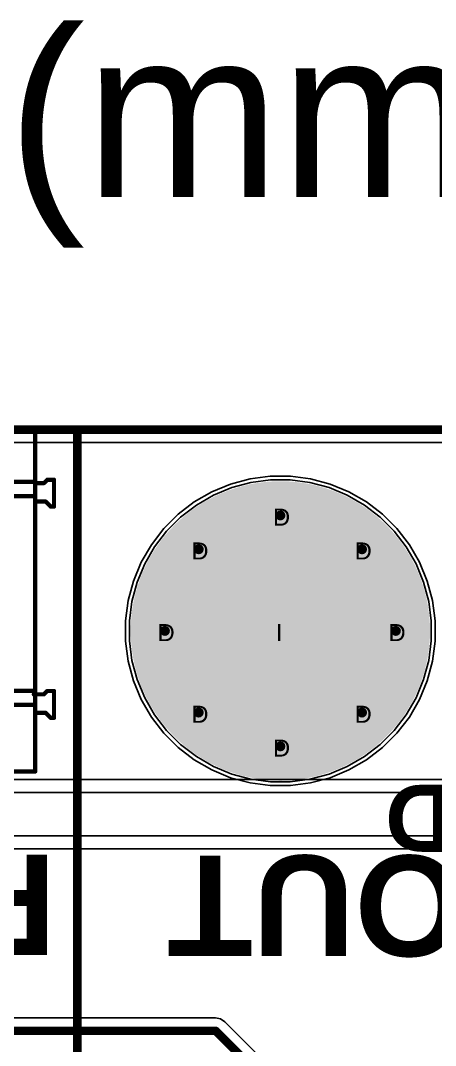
# Model space of a CAD drawing. Header units: inches. Extents: x -11 to 5428, y 0 to 5423.
# Drawn here: x 170.31 to 182.68, y 91.64 to 122.2 of the extents above; entities that cross this region are included whole.
import ezdxf

# ---------------------------------------------------------------- set-up
doc = ezdxf.new("R2010")
doc.units = ezdxf.units.IN
for name, color, linetype in [('Board Outline', 216, 'Continuous'), ('Bottom Layer', 5, 'Continuous'), ('Bottom Solder', 6, 'Continuous'), ('Dimension', 6, 'Continuous'), ('Drill Drawing', 1, 'Continuous'), ('GND', 16, 'Continuous'), ('Multi-Layer', 9, 'Continuous'), ('Pad Holes', 156, 'Continuous'), ('PWR', 76, 'Continuous'), ('Top Layer', 1, 'Continuous'), ('Top Overlay', 2, 'Continuous'), ('Top Solder', 216, 'Continuous'), ('Via Holes', 16, 'Continuous')]:
    doc.layers.add(name, color=color, linetype=linetype)
doc.styles.add('Arial', font='', dxfattribs={"height": 0.2})
doc.styles.add('Arial_Bold', font='', dxfattribs={"height": 0.2})
doc.styles.get('Arial').set_extended_font_data('Arial')
doc.styles.get('Arial_Bold').set_extended_font_data('Arial', bold=True)

# ---------------------------------------------------------------- blocks, each defined once
blk = doc.blocks.new('DB128V_5_08_12P_GN_S_125')
at = {"layer": 'Top Overlay'}
for points in [[(-30.48, 5.2, 0.127, 0.127, 0), (30.48, 5.2, 0.127, 0.127, 0)], [(30.48, -5, 0.127, 0.127, 0), (30.48, 5.2, 0.127, 0.127, 0)], [(-30.48, 3.631, 0.127, 0.127, 0), (30.48, 3.631, 0.127, 0.127, 0)], [(30.74, 3.598, 0.127, 0.127, 0), (30.841, 3.697, 0.127, 0.127, 0)], [(30.841, 3.697, 0.127, 0.127, 0), (31.039, 3.697, 0.127, 0.127, 0)], [(31.039, 2.897, 0.127, 0.127, 0), (31.039, 3.697, 0.127, 0.127, 0)], [(30.48, 3.598, 0.127, 0.127, 0), (30.54, 3.6, 0.127, 0.127, 0)], [(30.48, 3.598, 0.127, 0.127, 0), (30.74, 3.598, 0.127, 0.127, 0)], [(-30.48, 3.21, 0.127, 0.127, 0), (30.48, 3.21, 0.127, 0.127, 0)], [(30.48, 3.045, 0.127, 0.127, 0), (30.795, 3.045, 0.127, 0.127, 0)], [(30.795, 3.045, 0.127, 0.127, 0), (30.94, 2.897, 0.127, 0.127, 0)], [(30.94, 2.897, 0.127, 0.127, 0), (31.039, 2.897, 0.127, 0.127, 0)], [(0.44, -2.593, 0.127, 0.127, 0), (30.44, -2.593, 0.127, 0.127, 0)], [(30.44, -2.7, 0.127, 0.127, 0), (30.48, -2.7, 0.127, 0.127, 0)], [(30.48, -2.7, 0.127, 0.127, 0), (30.74, -2.7, 0.127, 0.127, 0)], [(30.74, -2.7, 0.127, 0.127, 0), (30.841, -2.601, 0.127, 0.127, 0)], [(30.841, -2.601, 0.127, 0.127, 0), (31.039, -2.601, 0.127, 0.127, 0)], [(31.039, -3.401, 0.127, 0.127, 0), (31.039, -2.601, 0.127, 0.127, 0)], [(0.44, -3.017, 0.127, 0.127, 0), (30.44, -3.017, 0.127, 0.127, 0)], [(30.48, -3.254, 0.127, 0.127, 0), (30.795, -3.254, 0.127, 0.127, 0)], [(30.795, -3.254, 0.127, 0.127, 0), (30.94, -3.401, 0.127, 0.127, 0)], [(30.94, -3.401, 0.127, 0.127, 0), (31.039, -3.401, 0.127, 0.127, 0)], [(-30.48, -5, 0.127, 0.127, 0), (30.48, -5, 0.127, 0.127, 0)]]:
    blk.add_lwpolyline(points, format="xyseb", dxfattribs=at)
for points in [[(30.448, 5.2, 0.0635, 0.0635, 1), (30.512, 5.2, 0.0635, 0.0635, 1)], [(30.448, 5.2, 0.0635, 0.0635, 1), (30.512, 5.2, 0.0635, 0.0635, 1)], [(30.448, 3.631, 0.0635, 0.0635, 1), (30.512, 3.631, 0.0635, 0.0635, 1)], [(30.809, 3.697, 0.0635, 0.0635, 1), (30.872, 3.697, 0.0635, 0.0635, 1)], [(30.809, 3.697, 0.0635, 0.0635, 1), (30.872, 3.697, 0.0635, 0.0635, 1)], [(31.007, 3.697, 0.0635, 0.0635, 1), (31.071, 3.697, 0.0635, 0.0635, 1)], [(31.007, 3.697, 0.0635, 0.0635, 1), (31.071, 3.697, 0.0635, 0.0635, 1)], [(30.448, 3.598, 0.0635, 0.0635, 1), (30.512, 3.598, 0.0635, 0.0635, 1)], [(30.448, 3.598, 0.0635, 0.0635, 1), (30.512, 3.598, 0.0635, 0.0635, 1)], [(30.508, 3.6, 0.0635, 0.0635, 1), (30.572, 3.6, 0.0635, 0.0635, 1)], [(30.708, 3.598, 0.0635, 0.0635, 1), (30.772, 3.598, 0.0635, 0.0635, 1)], [(30.708, 3.598, 0.0635, 0.0635, 1), (30.772, 3.598, 0.0635, 0.0635, 1)], [(30.448, 3.21, 0.0635, 0.0635, 1), (30.512, 3.21, 0.0635, 0.0635, 1)], [(30.448, 3.045, 0.0635, 0.0635, 1), (30.512, 3.045, 0.0635, 0.0635, 1)], [(30.763, 3.045, 0.0635, 0.0635, 1), (30.827, 3.045, 0.0635, 0.0635, 1)], [(30.763, 3.045, 0.0635, 0.0635, 1), (30.827, 3.045, 0.0635, 0.0635, 1)], [(30.908, 2.897, 0.0635, 0.0635, 1), (30.971, 2.897, 0.0635, 0.0635, 1)], [(30.908, 2.897, 0.0635, 0.0635, 1), (30.971, 2.897, 0.0635, 0.0635, 1)], [(31.007, 2.897, 0.0635, 0.0635, 1), (31.071, 2.897, 0.0635, 0.0635, 1)], [(31.007, 2.897, 0.0635, 0.0635, 1), (31.071, 2.897, 0.0635, 0.0635, 1)], [(30.408, -2.593, 0.0635, 0.0635, 1), (30.472, -2.593, 0.0635, 0.0635, 1)], [(30.408, -2.7, 0.0635, 0.0635, 1), (30.472, -2.7, 0.0635, 0.0635, 1)], [(30.448, -2.7, 0.0635, 0.0635, 1), (30.512, -2.7, 0.0635, 0.0635, 1)], [(30.448, -2.7, 0.0635, 0.0635, 1), (30.512, -2.7, 0.0635, 0.0635, 1)], [(30.708, -2.7, 0.0635, 0.0635, 1), (30.772, -2.7, 0.0635, 0.0635, 1)], [(30.708, -2.7, 0.0635, 0.0635, 1), (30.772, -2.7, 0.0635, 0.0635, 1)], [(30.809, -2.601, 0.0635, 0.0635, 1), (30.872, -2.601, 0.0635, 0.0635, 1)], [(30.809, -2.601, 0.0635, 0.0635, 1), (30.872, -2.601, 0.0635, 0.0635, 1)], [(31.007, -2.601, 0.0635, 0.0635, 1), (31.071, -2.601, 0.0635, 0.0635, 1)], [(31.007, -2.601, 0.0635, 0.0635, 1), (31.071, -2.601, 0.0635, 0.0635, 1)], [(30.408, -3.017, 0.0635, 0.0635, 1), (30.472, -3.017, 0.0635, 0.0635, 1)], [(30.448, -3.254, 0.0635, 0.0635, 1), (30.512, -3.254, 0.0635, 0.0635, 1)], [(30.763, -3.254, 0.0635, 0.0635, 1), (30.827, -3.254, 0.0635, 0.0635, 1)], [(30.763, -3.254, 0.0635, 0.0635, 1), (30.827, -3.254, 0.0635, 0.0635, 1)], [(30.908, -3.401, 0.0635, 0.0635, 1), (30.971, -3.401, 0.0635, 0.0635, 1)], [(30.908, -3.401, 0.0635, 0.0635, 1), (30.971, -3.401, 0.0635, 0.0635, 1)], [(31.007, -3.401, 0.0635, 0.0635, 1), (31.071, -3.401, 0.0635, 0.0635, 1)], [(31.007, -3.401, 0.0635, 0.0635, 1), (31.071, -3.401, 0.0635, 0.0635, 1)], [(30.448, -5, 0.0635, 0.0635, 1), (30.512, -5, 0.0635, 0.0635, 1)], [(30.448, -5, 0.0635, 0.0635, 1), (30.512, -5, 0.0635, 0.0635, 1)]]:
    blk.add_lwpolyline(points, format="xyseb", close=True, dxfattribs=at)

msp = doc.modelspace()

# ---------------------------------------------------------------- hatches: boundary and pattern name
at = {"layer": 'Bottom Layer'}
h = msp.add_hatch(color=5, dxfattribs=at)
edge = h.paths.add_edge_path()
edge.add_arc((178.054, 104), 4.36, 0, 360)
h = msp.add_hatch(color=5, dxfattribs=at)
edge = h.paths.add_edge_path()
edge.add_arc((178.054, 107.442), 0.3, 0, 360)
h = msp.add_hatch(color=5, dxfattribs=at)
edge = h.paths.add_edge_path()
edge.add_arc((175.62, 106.434), 0.3, 0, 360)
h = msp.add_hatch(color=5, dxfattribs=at)
edge = h.paths.add_edge_path()
edge.add_arc((180.488, 106.434), 0.3, 0, 360)
h = msp.add_hatch(color=5, dxfattribs=at)
edge = h.paths.add_edge_path()
edge.add_arc((174.612, 104), 0.3, 0, 360)
h = msp.add_hatch(color=5, dxfattribs=at)
edge = h.paths.add_edge_path()
edge.add_arc((181.496, 104), 0.3, 0, 360)
h = msp.add_hatch(color=5, dxfattribs=at)
edge = h.paths.add_edge_path()
edge.add_arc((175.62, 101.566), 0.3, 0, 360)
h = msp.add_hatch(color=5, dxfattribs=at)
edge = h.paths.add_edge_path()
edge.add_arc((180.488, 101.566), 0.3, 0, 360)
h = msp.add_hatch(color=5, dxfattribs=at)
edge = h.paths.add_edge_path()
edge.add_arc((178.054, 100.558), 0.3, 0, 360)
at = {"layer": 'Bottom Solder'}
h = msp.add_hatch(color=6, dxfattribs=at)
edge = h.paths.add_edge_path()
edge.add_arc((178.054, 104), 4.462, 0, 360)
at = {"layer": 'GND'}
h = msp.add_hatch(color=16, dxfattribs=at)
edge = h.paths.add_edge_path()
edge.add_arc((178.054, 104), 4.36, 0, 360)
h = msp.add_hatch(color=16, dxfattribs=at)
edge = h.paths.add_edge_path()
edge.add_arc((178.054, 107.442), 0.3, 0, 360)
h = msp.add_hatch(color=16, dxfattribs=at)
edge = h.paths.add_edge_path()
edge.add_arc((175.62, 106.434), 0.3, 0, 360)
h = msp.add_hatch(color=16, dxfattribs=at)
edge = h.paths.add_edge_path()
edge.add_arc((180.488, 106.434), 0.3, 0, 360)
h = msp.add_hatch(color=16, dxfattribs=at)
edge = h.paths.add_edge_path()
edge.add_arc((174.612, 104), 0.3, 0, 360)
h = msp.add_hatch(color=16, dxfattribs=at)
edge = h.paths.add_edge_path()
edge.add_arc((181.496, 104), 0.3, 0, 360)
h = msp.add_hatch(color=16, dxfattribs=at)
edge = h.paths.add_edge_path()
edge.add_arc((175.62, 101.566), 0.3, 0, 360)
h = msp.add_hatch(color=16, dxfattribs=at)
edge = h.paths.add_edge_path()
edge.add_arc((180.488, 101.566), 0.3, 0, 360)
h = msp.add_hatch(color=16, dxfattribs=at)
edge = h.paths.add_edge_path()
edge.add_arc((178.054, 100.558), 0.3, 0, 360)
at = {"layer": 'Multi-Layer'}
h = msp.add_hatch(color=9, dxfattribs=at)
edge = h.paths.add_edge_path()
edge.add_arc((178.054, 104), 4.36, 0, 360)
at = {"layer": 'Pad Holes'}
h = msp.add_hatch(color=7, dxfattribs=at)
edge = h.paths.add_edge_path()
edge.add_arc((178.054, 104), 2.5, 0, 360)
at = {"layer": 'PWR'}
h = msp.add_hatch(color=76, dxfattribs=at)
edge = h.paths.add_edge_path()
edge.add_arc((178.054, 104), 4.36, 0, 360)
h = msp.add_hatch(color=76, dxfattribs=at)
edge = h.paths.add_edge_path()
edge.add_arc((178.054, 107.442), 0.3, 0, 360)
h = msp.add_hatch(color=76, dxfattribs=at)
edge = h.paths.add_edge_path()
edge.add_arc((175.62, 106.434), 0.3, 0, 360)
h = msp.add_hatch(color=76, dxfattribs=at)
edge = h.paths.add_edge_path()
edge.add_arc((180.488, 106.434), 0.3, 0, 360)
h = msp.add_hatch(color=76, dxfattribs=at)
edge = h.paths.add_edge_path()
edge.add_arc((174.612, 104), 0.3, 0, 360)
h = msp.add_hatch(color=76, dxfattribs=at)
edge = h.paths.add_edge_path()
edge.add_arc((181.496, 104), 0.3, 0, 360)
h = msp.add_hatch(color=76, dxfattribs=at)
edge = h.paths.add_edge_path()
edge.add_arc((175.62, 101.566), 0.3, 0, 360)
h = msp.add_hatch(color=76, dxfattribs=at)
edge = h.paths.add_edge_path()
edge.add_arc((180.488, 101.566), 0.3, 0, 360)
h = msp.add_hatch(color=76, dxfattribs=at)
edge = h.paths.add_edge_path()
edge.add_arc((178.054, 100.558), 0.3, 0, 360)
at = {"layer": 'Top Layer'}
h = msp.add_hatch(color=1, dxfattribs=at)
edge = h.paths.add_edge_path()
edge.add_arc((178.054, 104), 4.36, 0, 360)
h = msp.add_hatch(color=1, dxfattribs=at)
edge = h.paths.add_edge_path()
edge.add_arc((178.054, 107.442), 0.3, 0, 360)
h = msp.add_hatch(color=1, dxfattribs=at)
edge = h.paths.add_edge_path()
edge.add_arc((175.62, 106.434), 0.3, 0, 360)
h = msp.add_hatch(color=1, dxfattribs=at)
edge = h.paths.add_edge_path()
edge.add_arc((180.488, 106.434), 0.3, 0, 360)
h = msp.add_hatch(color=1, dxfattribs=at)
edge = h.paths.add_edge_path()
edge.add_arc((174.612, 104), 0.3, 0, 360)
h = msp.add_hatch(color=1, dxfattribs=at)
edge = h.paths.add_edge_path()
edge.add_arc((181.496, 104), 0.3, 0, 360)
h = msp.add_hatch(color=1, dxfattribs=at)
edge = h.paths.add_edge_path()
edge.add_arc((175.62, 101.566), 0.3, 0, 360)
h = msp.add_hatch(color=1, dxfattribs=at)
edge = h.paths.add_edge_path()
edge.add_arc((180.488, 101.566), 0.3, 0, 360)
h = msp.add_hatch(color=1, dxfattribs=at)
edge = h.paths.add_edge_path()
edge.add_arc((178.054, 100.558), 0.3, 0, 360)
at = {"layer": 'Top Solder'}
h = msp.add_hatch(color=216, dxfattribs=at)
edge = h.paths.add_edge_path()
edge.add_arc((178.054, 104), 4.462, 0, 360)
at = {"layer": 'Via Holes'}
h = msp.add_hatch(color=7, dxfattribs=at)
edge = h.paths.add_edge_path()
edge.add_arc((178.054, 107.442), 0.15, 0, 360)
h = msp.add_hatch(color=7, dxfattribs=at)
edge = h.paths.add_edge_path()
edge.add_arc((175.62, 106.434), 0.15, 0, 360)
h = msp.add_hatch(color=7, dxfattribs=at)
edge = h.paths.add_edge_path()
edge.add_arc((180.488, 106.434), 0.15, 0, 360)
h = msp.add_hatch(color=7, dxfattribs=at)
edge = h.paths.add_edge_path()
edge.add_arc((174.612, 104), 0.15, 0, 360)
h = msp.add_hatch(color=7, dxfattribs=at)
edge = h.paths.add_edge_path()
edge.add_arc((181.496, 104), 0.15, 0, 360)
h = msp.add_hatch(color=7, dxfattribs=at)
edge = h.paths.add_edge_path()
edge.add_arc((175.62, 101.566), 0.15, 0, 360)
h = msp.add_hatch(color=7, dxfattribs=at)
edge = h.paths.add_edge_path()
edge.add_arc((180.488, 101.566), 0.15, 0, 360)
h = msp.add_hatch(color=7, dxfattribs=at)
edge = h.paths.add_edge_path()
edge.add_arc((178.054, 100.558), 0.15, 0, 360)

# ---------------------------------------------------------------- linework, layer by layer
at = {"layer": 'Board Outline'}
msp.add_lwpolyline([(0, 110, 0.254, 0.254, 0), (344, 110, 0.254, 0.254, 0)], format="xyseb", dxfattribs=at)
at = {"layer": 'Bottom Layer'}
for p, q in [((9.715, 109.612), (334.285, 109.612)), ((177.152, 108.535), (176.568, 108.379)), ((177.752, 108.614), (177.152, 108.535)), ((177.759, 108.5), (177.174, 108.423)), ((178.356, 108.614), (177.752, 108.614)), ((178.054, 108.5), (177.759, 108.5)), ((178.349, 108.5), (178.054, 108.5)), ((178.934, 108.423), (178.349, 108.5)), ((178.956, 108.535), (178.356, 108.614)), ((179.54, 108.379), (178.956, 108.535)), ((176.568, 108.379), (176.009, 108.147)), ((176.604, 108.27), (176.059, 108.045)), ((177.174, 108.423), (176.604, 108.27)), ((179.504, 108.27), (178.934, 108.423)), ((180.049, 108.045), (179.504, 108.27)), ((180.099, 108.147), (179.54, 108.379)), ((176.009, 108.147), (175.485, 107.845)), ((176.059, 108.045), (175.549, 107.75)), ((180.559, 107.75), (180.049, 108.045)), ((180.623, 107.845), (180.099, 108.147)), ((175.485, 107.845), (175.005, 107.476)), ((175.549, 107.75), (175.081, 107.391)), ((181.027, 107.391), (180.559, 107.75)), ((181.103, 107.476), (180.623, 107.845)), ((175.005, 107.476), (174.578, 107.049)), ((175.081, 107.391), (174.663, 106.973)), ((181.445, 106.973), (181.027, 107.391)), ((181.53, 107.049), (181.103, 107.476)), ((174.578, 107.049), (174.209, 106.569)), ((174.663, 106.973), (174.304, 106.505)), ((181.804, 106.505), (181.445, 106.973)), ((181.899, 106.569), (181.53, 107.049)), ((174.209, 106.569), (173.907, 106.045)), ((174.304, 106.505), (174.009, 105.995)), ((182.099, 105.995), (181.804, 106.505)), ((182.201, 106.045), (181.899, 106.569)), ((173.907, 106.045), (173.676, 105.486)), ((182.433, 105.486), (182.201, 106.045)), ((174.009, 105.995), (173.784, 105.45)), ((182.324, 105.45), (182.099, 105.995)), ((173.676, 105.486), (173.519, 104.902)), ((173.784, 105.45), (173.631, 104.88)), ((182.477, 104.88), (182.324, 105.45)), ((182.589, 104.902), (182.433, 105.486)), ((173.519, 104.902), (173.44, 104.302)), ((173.631, 104.88), (173.554, 104.295)), ((182.554, 104.295), (182.477, 104.88)), ((182.668, 104.302), (182.589, 104.902)), ((173.44, 104.302), (173.44, 103.698)), ((173.554, 104.295), (173.554, 104)), ((182.554, 104), (182.554, 104.295)), ((182.668, 103.698), (182.668, 104.302)), ((173.554, 104), (173.554, 104)), ((173.554, 104), (173.554, 103.705)), ((182.554, 103.705), (182.554, 104)), ((173.44, 103.698), (173.519, 103.098)), ((173.554, 103.705), (173.631, 103.12)), ((182.477, 103.12), (182.554, 103.705)), ((182.589, 103.098), (182.668, 103.698)), ((173.519, 103.098), (173.676, 102.514)), ((173.631, 103.12), (173.784, 102.55)), ((182.324, 102.55), (182.477, 103.12)), ((182.433, 102.514), (182.589, 103.098)), ((173.676, 102.514), (173.907, 101.955)), ((173.784, 102.55), (174.009, 102.005)), ((182.099, 102.005), (182.324, 102.55)), ((182.201, 101.955), (182.433, 102.514)), ((173.907, 101.955), (174.209, 101.431)), ((174.009, 102.005), (174.304, 101.495)), ((181.804, 101.495), (182.099, 102.005)), ((181.899, 101.431), (182.201, 101.955)), ((174.304, 101.495), (174.663, 101.027)), ((181.445, 101.027), (181.804, 101.495)), ((174.209, 101.431), (174.578, 100.951)), ((181.53, 100.951), (181.899, 101.431)), ((174.578, 100.951), (175.005, 100.524)), ((174.663, 101.027), (175.081, 100.609)), ((181.027, 100.609), (181.445, 101.027)), ((181.103, 100.524), (181.53, 100.951)), ((175.081, 100.609), (175.549, 100.25)), ((180.559, 100.25), (181.027, 100.609)), ((175.005, 100.524), (175.485, 100.155)), ((175.549, 100.25), (176.059, 99.955)), ((180.049, 99.955), (180.559, 100.25)), ((180.623, 100.155), (181.103, 100.524)), ((175.485, 100.155), (176.009, 99.853)), ((176.059, 99.955), (176.604, 99.73)), ((179.504, 99.73), (180.049, 99.955)), ((180.099, 99.853), (180.623, 100.155)), ((176.009, 99.853), (176.568, 99.621)), ((176.604, 99.73), (177.174, 99.577)), ((178.934, 99.577), (179.504, 99.73)), ((179.54, 99.621), (180.099, 99.853)), ((176.568, 99.621), (177.152, 99.465)), ((177.152, 99.465), (177.752, 99.386)), ((177.174, 99.577), (177.759, 99.5)), ((177.752, 99.386), (178.356, 99.386)), ((177.759, 99.5), (178.054, 99.5)), ((178.054, 99.5), (178.349, 99.5)), ((178.349, 99.5), (178.934, 99.577)), ((178.356, 99.386), (178.956, 99.465)), ((178.956, 99.465), (179.54, 99.621))]:
    msp.add_line(p, q, dxfattribs=at)
at = {"layer": 'Dimension'}
msp.add_lwpolyline([(172, 0, 0.254, 0.254, 0), (172, 110, 0.254, 0.254, 0)], format="xyseb", dxfattribs=at)
msp.add_lwpolyline([(171.937, 110, 0.127, 0.127, 1), (172.064, 110, 0.127, 0.127, 1)], format="xyseb", close=True, dxfattribs=at)
at = {"layer": 'GND'}
for p, q in [((0.388, 109.612), (343.612, 109.612)), ((316.535, 99.568), (10.349, 99.568)), ((10.737, 99.18), (316.535, 99.18))]:
    msp.add_line(p, q, dxfattribs=at)
at = {"layer": 'PWR'}
for p, q in [((0.388, 109.612), (232.286, 109.612)), ((177.152, 108.535), (176.568, 108.379)), ((177.752, 108.614), (177.152, 108.535)), ((178.356, 108.614), (177.752, 108.614)), ((178.956, 108.535), (178.356, 108.614)), ((179.54, 108.379), (178.956, 108.535)), ((176.568, 108.379), (176.009, 108.147)), ((180.099, 108.147), (179.54, 108.379)), ((176.009, 108.147), (175.485, 107.845)), ((180.623, 107.845), (180.099, 108.147)), ((175.485, 107.845), (175.005, 107.476)), ((181.103, 107.476), (180.623, 107.845)), ((175.005, 107.476), (174.578, 107.049)), ((181.53, 107.049), (181.103, 107.476)), ((174.578, 107.049), (174.209, 106.569)), ((181.899, 106.569), (181.53, 107.049)), ((174.209, 106.569), (173.907, 106.045)), ((182.201, 106.045), (181.899, 106.569)), ((173.907, 106.045), (173.676, 105.486)), ((182.433, 105.486), (182.201, 106.045)), ((173.676, 105.486), (173.519, 104.902)), ((182.589, 104.902), (182.433, 105.486)), ((173.519, 104.902), (173.44, 104.302)), ((182.668, 104.302), (182.589, 104.902)), ((173.44, 104.302), (173.44, 103.698)), ((182.668, 103.698), (182.668, 104.302)), ((173.44, 103.698), (173.519, 103.098)), ((182.589, 103.098), (182.668, 103.698)), ((173.519, 103.098), (173.676, 102.514)), ((182.433, 102.514), (182.589, 103.098)), ((173.676, 102.514), (173.907, 101.955)), ((182.201, 101.955), (182.433, 102.514)), ((173.907, 101.955), (174.209, 101.431)), ((181.899, 101.431), (182.201, 101.955)), ((174.209, 101.431), (174.578, 100.951)), ((181.53, 100.951), (181.899, 101.431)), ((174.578, 100.951), (175.005, 100.524)), ((181.103, 100.524), (181.53, 100.951)), ((175.005, 100.524), (175.485, 100.155)), ((180.623, 100.155), (181.103, 100.524)), ((175.485, 100.155), (176.009, 99.853)), ((180.099, 99.853), (180.623, 100.155)), ((176.009, 99.853), (176.568, 99.621)), ((179.54, 99.621), (180.099, 99.853)), ((176.568, 99.621), (177.152, 99.465)), ((177.152, 99.465), (177.752, 99.386)), ((177.752, 99.386), (178.356, 99.386)), ((178.356, 99.386), (178.956, 99.465)), ((178.956, 99.465), (179.54, 99.621)), ((197.688, 97.892), (33.528, 97.892)), ((33.689, 97.503), (197.527, 97.503))]:
    msp.add_line(p, q, dxfattribs=at)
at = {"layer": 'Top Layer'}
for p, q in [((9.715, 109.612), (323.096, 109.612)), ((177.152, 108.535), (176.568, 108.379)), ((177.752, 108.614), (177.152, 108.535)), ((178.356, 108.614), (177.752, 108.614)), ((178.956, 108.535), (178.356, 108.614)), ((179.54, 108.379), (178.956, 108.535)), ((176.568, 108.379), (176.009, 108.147)), ((180.099, 108.147), (179.54, 108.379)), ((176.009, 108.147), (175.485, 107.845)), ((180.623, 107.845), (180.099, 108.147)), ((175.485, 107.845), (175.005, 107.476)), ((181.103, 107.476), (180.623, 107.845)), ((175.005, 107.476), (174.578, 107.049)), ((181.53, 107.049), (181.103, 107.476)), ((174.578, 107.049), (174.209, 106.569)), ((181.899, 106.569), (181.53, 107.049)), ((174.209, 106.569), (173.907, 106.045)), ((182.201, 106.045), (181.899, 106.569)), ((173.907, 106.045), (173.676, 105.486)), ((182.433, 105.486), (182.201, 106.045)), ((173.676, 105.486), (173.519, 104.902)), ((182.589, 104.902), (182.433, 105.486)), ((173.519, 104.902), (173.44, 104.302)), ((182.668, 104.302), (182.589, 104.902)), ((173.44, 104.302), (173.44, 103.698)), ((182.668, 103.698), (182.668, 104.302)), ((173.44, 103.698), (173.519, 103.098)), ((182.589, 103.098), (182.668, 103.698)), ((173.519, 103.098), (173.676, 102.514)), ((182.433, 102.514), (182.589, 103.098)), ((173.676, 102.514), (173.907, 101.955)), ((182.201, 101.955), (182.433, 102.514)), ((173.907, 101.955), (174.209, 101.431)), ((181.899, 101.431), (182.201, 101.955)), ((174.209, 101.431), (174.578, 100.951)), ((181.53, 100.951), (181.899, 101.431)), ((174.578, 100.951), (175.005, 100.524)), ((181.103, 100.524), (181.53, 100.951)), ((175.005, 100.524), (175.485, 100.155)), ((180.623, 100.155), (181.103, 100.524)), ((175.485, 100.155), (176.009, 99.853)), ((180.099, 99.853), (180.623, 100.155)), ((176.009, 99.853), (176.568, 99.621)), ((179.54, 99.621), (180.099, 99.853)), ((176.568, 99.621), (177.152, 99.465)), ((177.152, 99.465), (177.752, 99.386)), ((177.752, 99.386), (178.356, 99.386)), ((178.356, 99.386), (178.956, 99.465)), ((178.956, 99.465), (179.54, 99.621)), ((176.125, 92.462), (160.387, 92.462)), ((176.273, 92.433), (176.125, 92.462)), ((176.399, 92.349), (176.273, 92.433)), ((182.534, 86.214), (176.399, 92.349))]:
    msp.add_line(p, q, dxfattribs=at)
for points in [[(160.226, 92.074, 0.254, 0.254, 0), (176.125, 92.074, 0.254, 0.254, 0)], [(176.125, 92.074, 0.254, 0.254, 0), (182.259, 85.939, 0.254, 0.254, 0)]]:
    msp.add_lwpolyline(points, format="xyseb", dxfattribs=at)
msp.add_lwpolyline([(176.061, 92.074, 0.127, 0.127, 1), (176.188, 92.074, 0.127, 0.127, 1)], format="xyseb", close=True, dxfattribs=at)
msp.add_lwpolyline([(176.061, 92.074, 0.127, 0.127, 1), (176.188, 92.074, 0.127, 0.127, 1)], format="xyseb", close=True, dxfattribs=at)

# ---------------------------------------------------------------- block references
msp.add_blockref('DB128V_5_08_12P_GN_S_125', (140.266, 104.809))

# ---------------------------------------------------------------- texts
at = {"layer": 'Dimension', "style": 'Arial'}
msp.add_text('344.00 (mm)', height=5, dxfattribs=at).set_placement((146.602, 116.932))
at = {"layer": 'Drill Drawing', "style": 'Arial'}
for s, p in [('D', (177.834, 107.137)), ('D', (175.4, 106.129)), ('D', (180.268, 106.129)), ('D', (174.392, 103.695)), ('I', (177.919, 103.695)), ('D', (181.276, 103.695)), ('D', (175.4, 101.261)), ('D', (180.268, 101.261)), ('D', (177.834, 100.253))]:
    msp.add_text(s, height=0.508, dxfattribs=at).set_placement(p)
at = {"layer": 'Top Overlay', "style": 'Arial_Bold'}
for s, height, p in [('GND', 2, (187.382, 99.411)), ('PHOTOELECTRIC SENSOR', 3, (171.374, 97.333)), ('ANALOG OUT', 3, (202.845, 97.303))]:
    msp.add_text(s, height=height, rotation=180, dxfattribs=at).set_placement(p)

doc.saveas('drawing.dxf')
